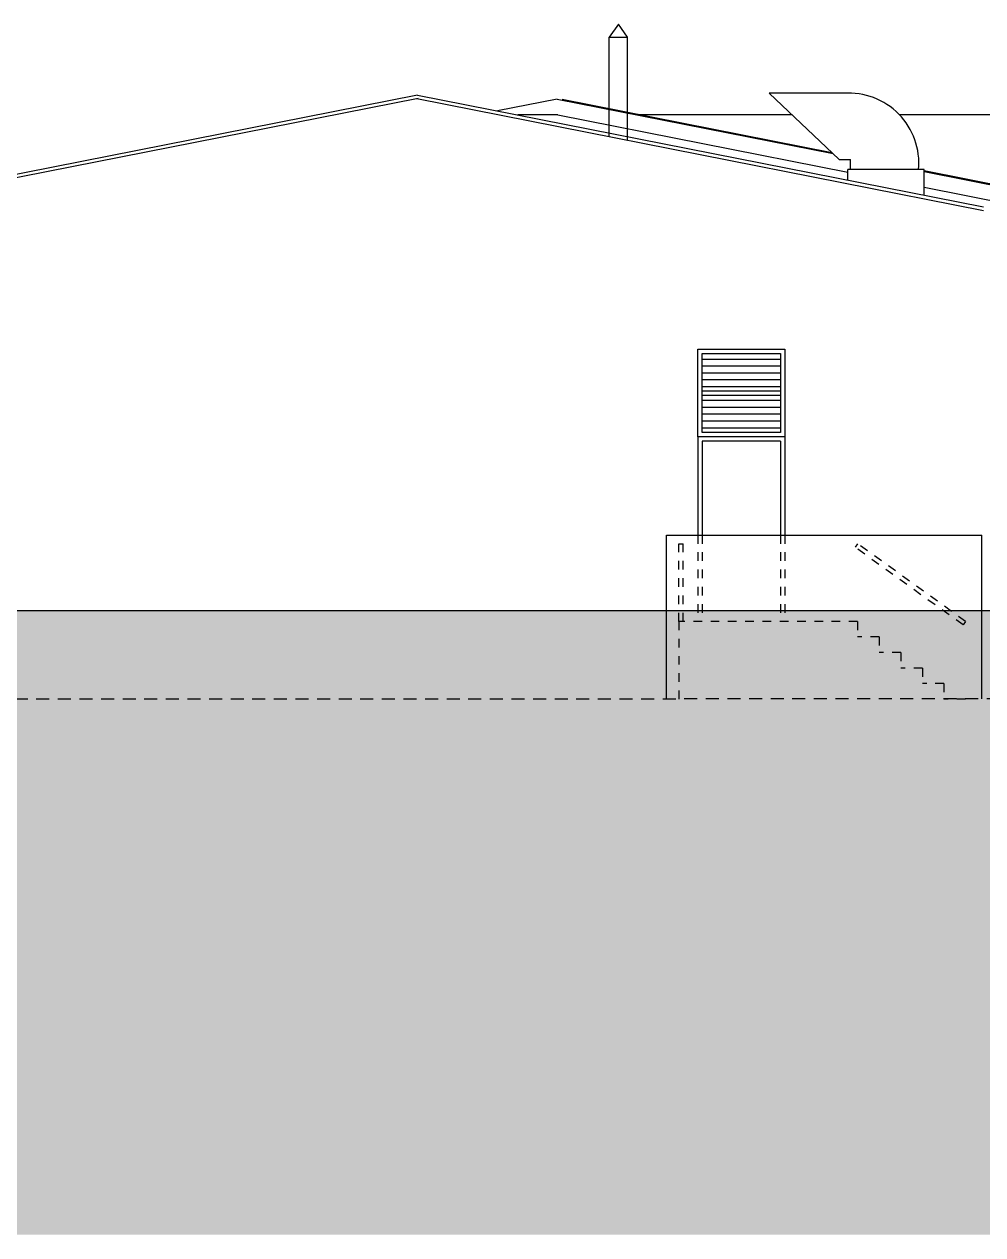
# Model space of a CAD drawing. Header units: metres. Extents: x -123.5 to -48.1, y 232.6 to 267.
# Drawn here: x -75.41 to -64.32, y 232.58 to 246.59 of the extents above; entities that cross this region are included whole.
import ezdxf

# ---------------------------------------------------------------- set-up
doc = ezdxf.new("R2010")
doc.units = ezdxf.units.M
doc.header["$LTSCALE"] = 0.01
doc.linetypes.add('AUSGEZOGEN', pattern=[0])
doc.linetypes.add('GESTRICHELT', pattern=[9, 6, -3])
for name, color, linetype in [('A_ANSICHT', 1, 'Continuous'), ('A_Ansicht_Bibliothek', 1, 'Continuous'), ('A_Schraff_gelände', 251, 'Continuous'), ('A_treppe', 3, 'Continuous'), ('FASSADE', 7, 'AUSGEZOGEN')]:
    doc.layers.add(name, color=color, linetype=linetype)

msp = doc.modelspace()

# ---------------------------------------------------------------- hatches: boundary and pattern name
at = {"layer": 'A_ANSICHT'}
h = msp.add_hatch(dxfattribs=at)
h.set_pattern_fill('LINE', color=1, scale=0.025, style=0)
h.set_pattern_definition([(0, (-303.3951, 47.36848), (0, 0.079375), [])])
h.paths.add_polyline_path([(-67.565, 242.774), (-67.565, 242.342), (-66.655, 242.342), (-66.655, 242.774)])
h.paths.add_polyline_path([(-66.655, 241.859), (-66.655, 242.292), (-67.565, 242.292), (-67.565, 241.859)])
at = {"layer": 'A_Schraff_gelände'}
msp.add_hatch(color=256, dxfattribs=at).paths.add_polyline_path([(-111.23, 237.136), (-123.54, 237.136), (-123.54, 232.575), (-51.122, 232.575), (-51.123, 238.778), (-51.123, 239.798), (-75.31, 239.796), (-104.065, 239.796), (-104.065, 240.765), (-104.565, 240.765), (-104.565, 237.136)])

# ---------------------------------------------------------------- linework, layer by layer
at = {"layer": 'A_ANSICHT'}
for p, q in [((-67.615, 241.809), (-67.615, 242.824)), ((-67.615, 242.824), (-66.605, 242.824)), ((-66.605, 242.824), (-66.605, 241.809)), ((-67.565, 241.859), (-67.565, 242.774)), ((-67.565, 242.774), (-66.655, 242.774)), ((-66.655, 242.774), (-66.655, 241.859)), ((-67.565, 242.342), (-66.655, 242.342)), ((-67.565, 242.292), (-66.655, 242.292)), ((-66.655, 241.859), (-67.565, 241.859)), ((-67.615, 241.809), (-67.615, 240.674)), ((-66.605, 241.809), (-67.615, 241.809)), ((-66.655, 241.759), (-67.565, 241.759)), ((-67.565, 241.759), (-67.565, 240.674)), ((-66.655, 241.759), (-66.655, 240.674)), ((-66.605, 241.809), (-66.605, 240.674))]:
    msp.add_line(p, q, dxfattribs=at)
at = {"layer": 'A_ANSICHT', "linetype": 'GESTRICHELT', "ltscale": 0.3}
for p, q in [((-67.835, 239.674), (-67.835, 240.574)), ((-67.835, 240.574), (-67.785, 240.574)), ((-67.785, 239.674), (-67.785, 240.574)), ((-67.615, 240.674), (-67.615, 239.674)), ((-67.565, 240.674), (-67.565, 239.674)), ((-66.655, 240.674), (-66.655, 239.674)), ((-66.605, 240.674), (-66.605, 239.674)), ((-65.765, 240.574), (-65.794, 240.533)), ((-64.515, 239.674), (-65.765, 240.574)), ((-64.544, 239.633), (-65.794, 240.533)), ((-64.515, 239.674), (-64.544, 239.633))]:
    msp.add_line(p, q, dxfattribs=at)
at = {"layer": 'A_ANSICHT', "color": 2, "linetype": 'GESTRICHELT', "ltscale": 2.5}
msp.add_line((-54.37, 238.777), (-77.075, 238.776), dxfattribs=at)
at = {"layer": 'A_Ansicht_Bibliothek'}
for p, q in [((-68.533, 246.586), (-68.638, 246.436)), ((-68.427, 246.436), (-68.533, 246.586)), ((-68.638, 245.287), (-68.638, 246.436)), ((-68.638, 246.436), (-68.427, 246.436)), ((-68.427, 245.245), (-68.427, 246.436)), ((-70.86, 245.766), (-77.055, 244.542)), ((-70.86, 245.766), (-64.306, 244.471)), ((-66.787, 245.788), (-65.976, 245.02)), ((-65.923, 245.788), (-66.787, 245.788)), ((-70.852, 245.727), (-77.055, 244.501)), ((-70.867, 245.727), (-64.306, 244.431)), ((-69.241, 245.72), (-69.933, 245.583)), ((-69.241, 245.72), (-66.049, 245.089)), ((-69.184, 245.72), (-66.064, 245.103)), ((-69.233, 245.536), (-69.696, 245.536)), ((-69.233, 245.536), (-65.876, 244.873)), ((-66.521, 245.536), (-68.312, 245.536)), ((-62.844, 245.536), (-65.279, 245.536)), ((-65.976, 245.02), (-65.846, 245.02)), ((-65.846, 244.904), (-65.846, 245.02)), ((-64.994, 244.904), (-65.876, 244.904)), ((-65.876, 244.782), (-65.876, 244.904)), ((-65.057, 244.904), (-65.056, 244.904)), ((-64.994, 244.607), (-64.994, 244.904)), ((-64.994, 244.892), (-62.623, 244.423)), ((-64.994, 244.881), (-62.68, 244.423)), ((-64.994, 244.699), (-63.084, 244.321))]:
    msp.add_line(p, q, dxfattribs=at)
msp.add_arc((-65.871, 244.974), 0.816, 355.1001, 93.7213, dxfattribs=at)
at = {"layer": 'A_treppe', "color": 10}
for p, q in [((-67.975, 238.776), (-67.975, 240.674)), ((-67.975, 240.674), (-64.325, 240.674)), ((-64.325, 238.777), (-64.325, 240.674))]:
    msp.add_line(p, q, dxfattribs=at)
at = {"layer": 'A_treppe', "color": 10, "linetype": 'GESTRICHELT', "ltscale": 0.3}
for p, q in [((-65.765, 239.674), (-67.835, 239.674)), ((-67.835, 239.674), (-67.835, 238.776)), ((-65.765, 239.674), (-65.765, 239.494)), ((-65.515, 239.494), (-65.765, 239.494)), ((-65.515, 239.494), (-65.515, 239.314)), ((-65.265, 239.314), (-65.515, 239.314)), ((-65.265, 239.314), (-65.265, 239.134)), ((-65.015, 239.134), (-65.265, 239.134)), ((-65.015, 239.134), (-65.015, 238.954)), ((-64.765, 238.954), (-65.015, 238.954)), ((-64.765, 238.954), (-64.765, 238.774)), ((-64.515, 238.774), (-64.765, 238.774))]:
    msp.add_line(p, q, dxfattribs=at)
at = {"layer": 'FASSADE'}
msp.add_line((-48.706, 239.796), (-104.065, 239.796), dxfattribs=at)

doc.saveas('drawing.dxf')
